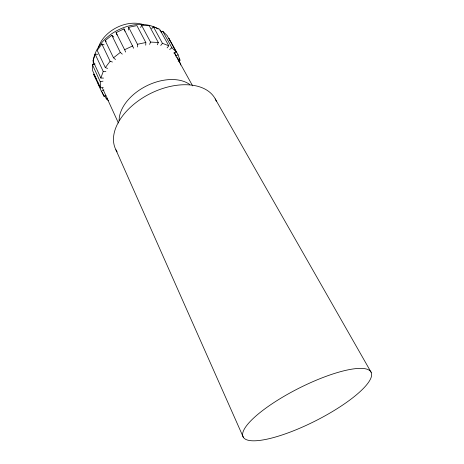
<?xml version="1.0" encoding="UTF-8"?>
<svg xmlns="http://www.w3.org/2000/svg" width="464" height="464" viewBox="0 0 464 464"><rect width="100%" height="100%" fill="white"/><g stroke="black" fill="none" stroke-linecap="round" stroke-linejoin="round"><path stroke-width="0.7" d="M128.644 30.015L128.656 27.306L136.892 25.613L145.824 42.491L145.748 45.182M137.419 46.974L137.46 44.283L128.656 27.306M180.345 64.989L180.455 63.626L176.975 57.35M97.817 54.282L95.172 54.178L92.916 60.813L100.862 78.033L103.518 78.091M100.862 78.033L103.223 71.415L95.172 54.178M140.662 27.573L141.549 25.259L149.228 25.746L158.311 42.473L157.371 44.77M149.617 44.399L150.539 42.085L141.549 25.259M104.145 44.857L101.865 44.039L97.191 50.385L105.311 67.616L107.613 68.382M105.311 67.616L110.119 61.254L101.865 44.039M151.676 28.768L153.317 26.645L159.628 29.203L168.786 45.785L167.104 47.902M160.747 45.455L162.435 43.32L153.317 26.645M115.53 59.514L113.512 57.809L105.171 40.617L111.812 35.276L113.808 37.039M113.512 57.809L120.298 52.415L111.812 35.276M161.089 32.509L162.731 31.21L167.075 35.502L176.233 51.956L174.012 53.685M104.812 95.636L106.308 98.907L107.37 98.078M169.662 49.491L171.9 47.746L162.731 31.21M96.326 79.309L93.577 74.112L101.372 91.24L103.942 90.022M175.52 55.993L178.066 54.781L168.919 38.367L169.818 40.82M101.372 91.24L104.098 96.361L106.001 95.456M178.141 61.144L180.032 60.245L178.066 54.781M117.119 34.968L116.058 32.625L123.94 28.896L133.678 48.25M116.058 32.625L124.63 49.723L132.663 45.919M95.079 63.974L92.359 64.566L92.672 70.783L100.497 87.945L103.234 87.319M92.359 64.566L100.253 81.774L103.014 81.148M137.46 44.283L145.824 42.491M103.223 71.415L105.896 71.485M150.539 42.085L158.311 42.473M110.119 61.254L112.421 62.037M162.435 43.32L168.786 45.785M106.308 98.907L108.448 100.52M105.171 40.617L106.181 41.487M120.298 52.415L122.299 54.143M171.9 47.746L176.233 51.956M215.255 98.931L371.154 372.331A71.694 18.311 -26.8 0 1 282.06 434.983A71.694 18.311 -26.8 0 1 268.175 406.464A71.694 18.311 -26.8 0 1 371.154 372.331M178.982 58.354L180.032 60.245M174.534 52.954L175.583 54.839M174.017 52.299L192.63 85.881M102.445 88.131L118.424 123.03M97.521 81.931L99.615 86.524M102.306 92.423L104.098 96.361M124.63 49.723L125.68 52.043M115.867 149.75L243.31 437.233M123.94 28.896L124.967 31.256M100.253 81.774L100.497 87.945M93.264 64.444A39.359 27.95 -26.8 0 1 116.406 30.897A39.359 27.95 -26.8 0 1 158.143 29.064M159.894 30.305A39.359 27.95 -26.8 0 1 161.484 31.674M98.397 47.508A30.786 22.179 -26.8 0 1 143.19 24.551M119.126 120.698A41.714 26.645 -26.8 0 1 145.934 86.217A41.714 26.645 -26.8 0 1 189.822 84.529M117.114 151.879A55.813 34.556 -26.8 0 1 149.692 93.896A55.813 34.556 -26.8 0 1 216.288 101.169"/></g></svg>
